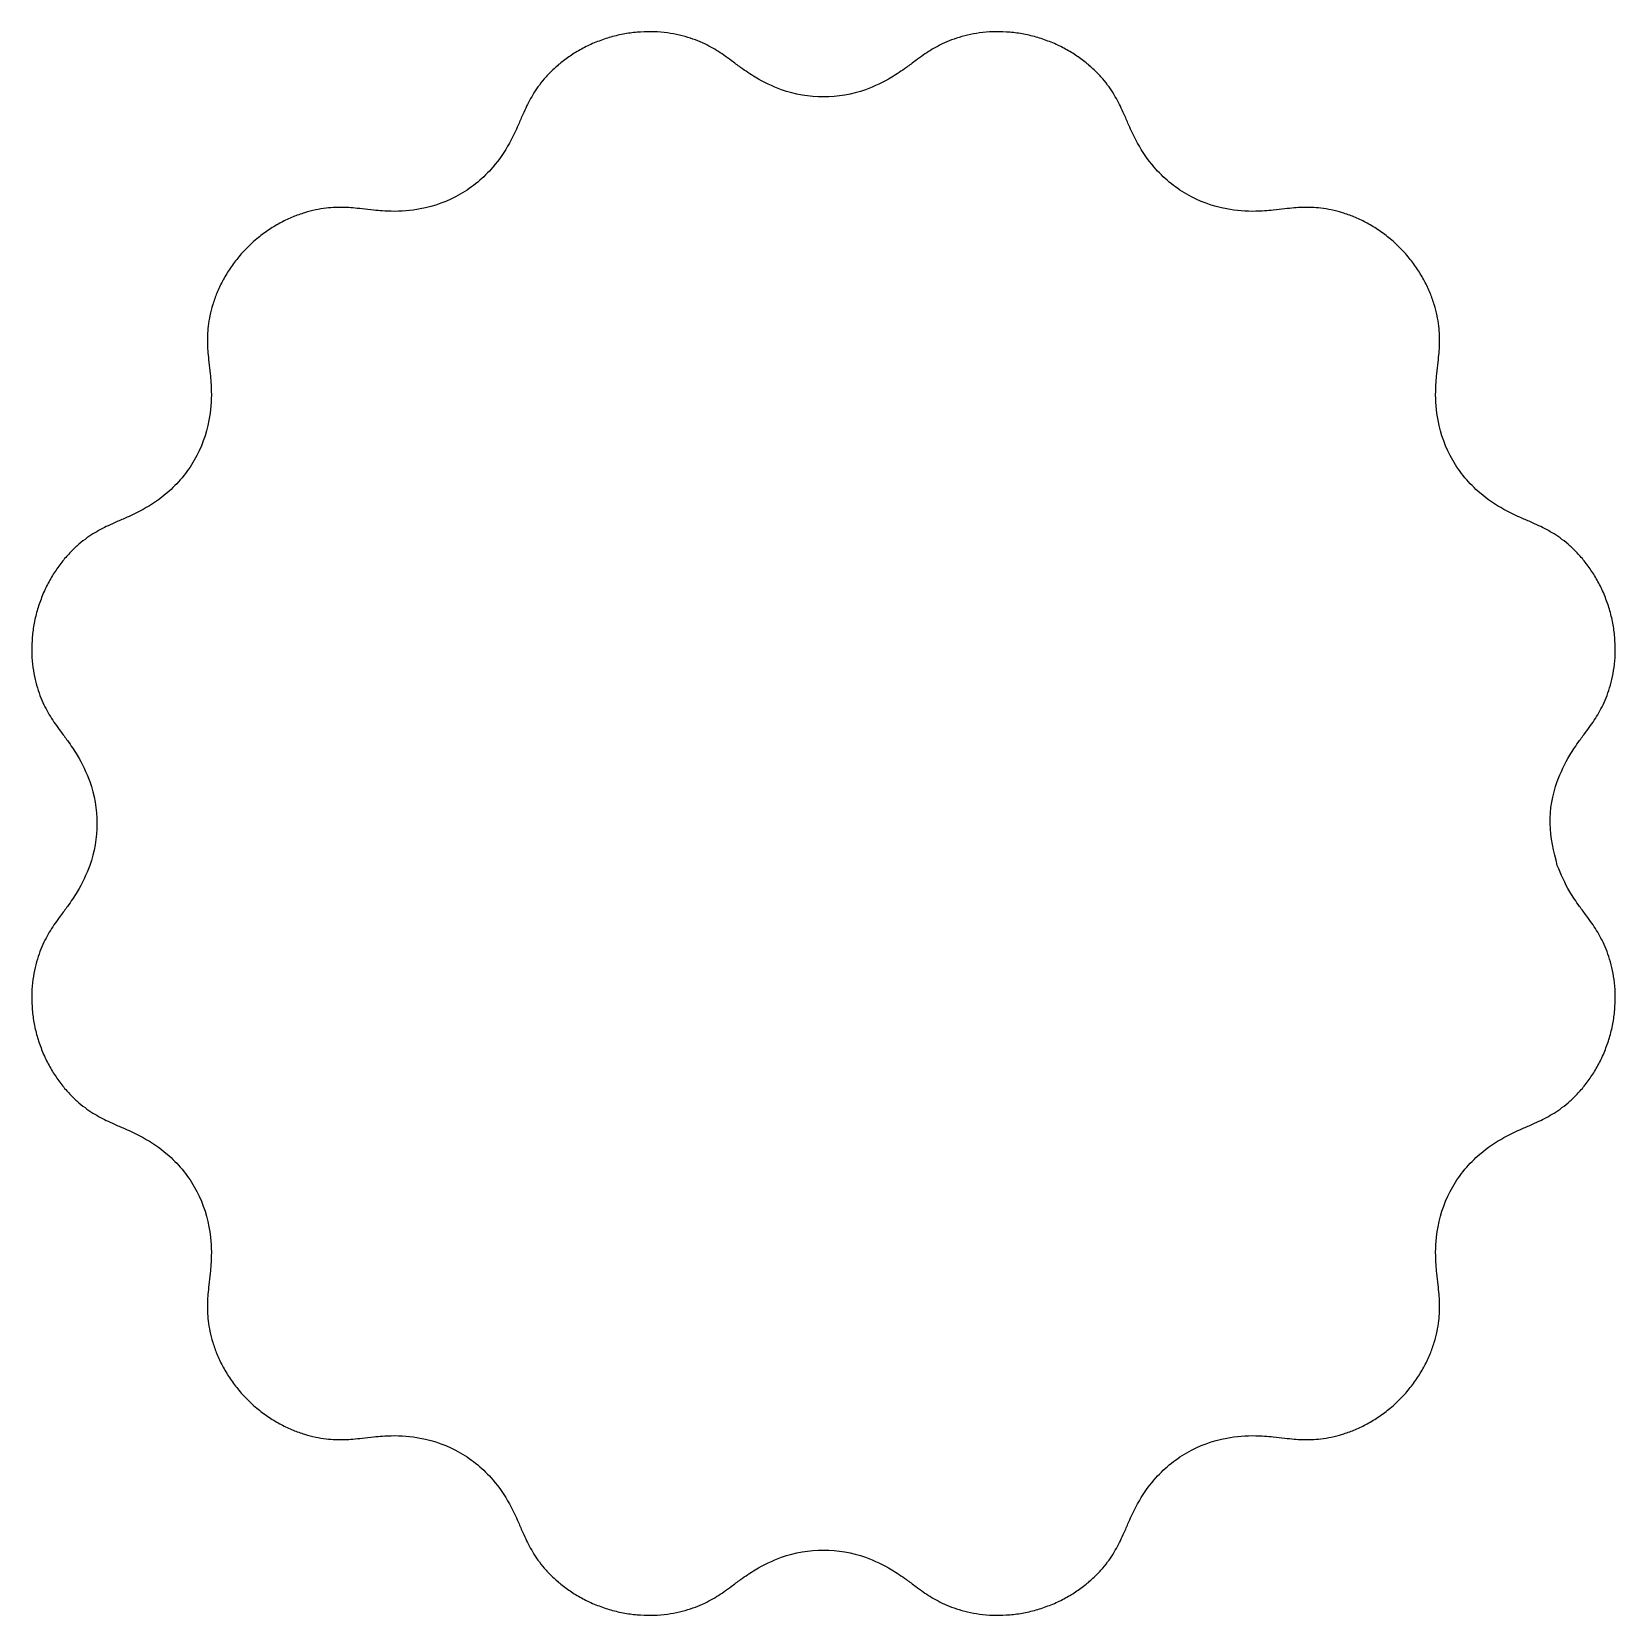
# Model space of a CAD drawing. Header units: millimetres. Extents: x -36 to 36, y -36 to 36.
import ezdxf

# ---------------------------------------------------------------- set-up
doc = ezdxf.new("R2010")
doc.units = ezdxf.units.MM

msp = doc.modelspace()

# ---------------------------------------------------------------- linework, layer by layer
msp.add_spline([(33.327839, -1.905544), (33.894851, -3.09882), (34.338728, -3.763959), (34.653272, -4.190131), (34.898122, -4.529076), (35.112112, -4.854007), (35.311557, -5.202666), (35.498444, -5.595002), (35.666713, -6.040255), (35.806386, -6.540112), (35.906337, -7.090431), (35.956218, -7.682487), (35.947823, -8.304075), (35.876011, -8.94062), (35.739256, -9.576305), (35.539847, -10.195201), (35.283765, -10.782371), (34.980241, -11.32488), (34.641015, -11.812675), (34.279296, -12.23929), (33.908407, -12.602342), (33.540055, -12.903808), (33.182039, -13.150138), (32.834985, -13.352363), (32.487198, -13.526767), (32.10568, -13.697876), (31.62019, -13.90968), (30.903212, -14.263768), (29.815527, -15.01367), (28.578838, -16.5), (27.909983, -18.314169), (27.804392, -19.631082), (27.856231, -20.429048), (27.915549, -20.955396), (27.958122, -21.371356), (27.980978, -21.759749), (27.979373, -22.161419), (27.945053, -22.594636), (27.868152, -23.064371), (27.739184, -23.567096), (27.550584, -24.093662), (27.297755, -24.631338), (26.97969, -25.165451), (26.599227, -25.68081), (26.162951, -26.162951), (25.68081, -26.599227), (25.165451, -26.97969), (24.631338, -27.297755), (24.093662, -27.550584), (23.567096, -27.739184), (23.064371, -27.868152), (22.594636, -27.945053), (22.161419, -27.979373), (21.759749, -27.980978), (21.371356, -27.958122), (20.955396, -27.915549), (20.429048, -27.856231), (19.631082, -27.804392), (18.314169, -27.909983), (16.5, -28.578838), (15.01367, -29.815527), (14.263768, -30.903212), (13.90968, -31.62019), (13.697876, -32.10568), (13.526767, -32.487198), (13.352363, -32.834985), (13.150138, -33.182039), (12.903808, -33.540055), (12.602342, -33.908407), (12.23929, -34.279296), (11.812675, -34.641015), (11.32488, -34.980241), (10.782371, -35.283765), (10.195201, -35.539847), (9.576305, -35.739256), (8.94062, -35.876011), (8.304075, -35.947823), (7.682487, -35.956218), (7.090431, -35.906337), (6.540112, -35.806386), (6.040255, -35.666713), (5.595002, -35.498444), (5.202666, -35.311557), (4.854007, -35.112112), (4.529076, -34.898122), (4.190131, -34.653272), (3.763959, -34.338728), (3.09882, -33.894851), (1.905544, -33.327839), (0, -33), (-1.905544, -33.327839), (-3.09882, -33.894851), (-3.763959, -34.338728), (-4.190131, -34.653272), (-4.529076, -34.898122), (-4.854007, -35.112112), (-5.202666, -35.311557), (-5.595002, -35.498444), (-6.040255, -35.666713), (-6.540112, -35.806386), (-7.090431, -35.906337), (-7.682487, -35.956218), (-8.304075, -35.947823), (-8.94062, -35.876011), (-9.576305, -35.739256), (-10.195201, -35.539847), (-10.782371, -35.283765), (-11.32488, -34.980241), (-11.812675, -34.641015), (-12.23929, -34.279296), (-12.602342, -33.908407), (-12.903808, -33.540055), (-13.150138, -33.182039), (-13.352363, -32.834985), (-13.526767, -32.487198), (-13.697876, -32.10568), (-13.90968, -31.62019), (-14.263768, -30.903212), (-15.01367, -29.815527), (-16.5, -28.578838), (-18.314169, -27.909983), (-19.631082, -27.804392), (-20.429048, -27.856231), (-20.955396, -27.915549), (-21.371356, -27.958122), (-21.759749, -27.980978), (-22.161419, -27.979373), (-22.594636, -27.945053), (-23.064371, -27.868152), (-23.567096, -27.739184), (-24.093662, -27.550584), (-24.631338, -27.297755), (-25.165451, -26.97969), (-25.68081, -26.599227), (-26.162951, -26.162951), (-26.599227, -25.68081), (-26.97969, -25.165451), (-27.297755, -24.631338), (-27.550584, -24.093662), (-27.739184, -23.567096), (-27.868152, -23.064371), (-27.945053, -22.594636), (-27.979373, -22.161419), (-27.980978, -21.759749), (-27.958122, -21.371356), (-27.915549, -20.955396), (-27.856231, -20.429048), (-27.804392, -19.631082), (-27.909983, -18.314169), (-28.578838, -16.5), (-29.815527, -15.01367), (-30.903212, -14.263768), (-31.62019, -13.90968), (-32.10568, -13.697876), (-32.487198, -13.526767), (-32.834985, -13.352363), (-33.182039, -13.150138), (-33.540055, -12.903808), (-33.908407, -12.602342), (-34.279296, -12.23929), (-34.641015, -11.812675), (-34.980241, -11.32488), (-35.283765, -10.782371), (-35.539847, -10.195201), (-35.739256, -9.576305), (-35.876011, -8.94062), (-35.947823, -8.304075), (-35.956218, -7.682487), (-35.906337, -7.090431), (-35.806386, -6.540112), (-35.666713, -6.040255), (-35.498444, -5.595002), (-35.311557, -5.202666), (-35.112112, -4.854007), (-34.898122, -4.529076), (-34.653272, -4.190131), (-34.338728, -3.763959), (-33.894851, -3.09882), (-33.327839, -1.905544), (-33, 0), (-33.327839, 1.905544), (-33.894851, 3.09882), (-34.338728, 3.763959), (-34.653272, 4.190131), (-34.898122, 4.529076), (-35.112112, 4.854007), (-35.311557, 5.202666), (-35.498444, 5.595002), (-35.666713, 6.040255), (-35.806386, 6.540112), (-35.906337, 7.090431), (-35.956218, 7.682487), (-35.947823, 8.304075), (-35.876011, 8.94062), (-35.739256, 9.576305), (-35.539847, 10.195201), (-35.283765, 10.782371), (-34.980241, 11.32488), (-34.641015, 11.812675), (-34.279296, 12.23929), (-33.908407, 12.602342), (-33.540055, 12.903808), (-33.182039, 13.150138), (-32.834985, 13.352363), (-32.487198, 13.526767), (-32.10568, 13.697876), (-31.62019, 13.90968), (-30.903212, 14.263768), (-29.815527, 15.01367), (-28.578838, 16.5), (-27.909983, 18.314169), (-27.804392, 19.631082), (-27.856231, 20.429048), (-27.915549, 20.955396), (-27.958122, 21.371356), (-27.980978, 21.759749), (-27.979373, 22.161419), (-27.945053, 22.594636), (-27.868152, 23.064371), (-27.739184, 23.567096), (-27.550584, 24.093662), (-27.297755, 24.631338), (-26.97969, 25.165451), (-26.599227, 25.68081), (-26.162951, 26.162951), (-25.68081, 26.599227), (-25.165451, 26.97969), (-24.631338, 27.297755), (-24.093662, 27.550584), (-23.567096, 27.739184), (-23.064371, 27.868152), (-22.594636, 27.945053), (-22.161419, 27.979373), (-21.759749, 27.980978), (-21.371356, 27.958122), (-20.955396, 27.915549), (-20.429048, 27.856231), (-19.631082, 27.804392), (-18.314169, 27.909983), (-16.5, 28.578838), (-15.01367, 29.815527), (-14.263768, 30.903212), (-13.90968, 31.62019), (-13.697876, 32.10568), (-13.526767, 32.487198), (-13.352363, 32.834985), (-13.150138, 33.182039), (-12.903808, 33.540055), (-12.602342, 33.908407), (-12.23929, 34.279296), (-11.812675, 34.641015), (-11.32488, 34.980241), (-10.782371, 35.283765), (-10.195201, 35.539847), (-9.576305, 35.739256), (-8.94062, 35.876011), (-8.304075, 35.947823), (-7.682487, 35.956218), (-7.090431, 35.906337), (-6.540112, 35.806386), (-6.040255, 35.666713), (-5.595002, 35.498444), (-5.202666, 35.311557), (-4.854007, 35.112112), (-4.529076, 34.898122), (-4.190131, 34.653272), (-3.763959, 34.338728), (-3.09882, 33.894851), (-1.905544, 33.327839), (0, 33), (1.905544, 33.327839), (3.09882, 33.894851), (3.763959, 34.338728), (4.190131, 34.653272), (4.529076, 34.898122), (4.854007, 35.112112), (5.202666, 35.311557), (5.595002, 35.498444), (6.040255, 35.666713), (6.540112, 35.806386), (7.090431, 35.906337), (7.682487, 35.956218), (8.304075, 35.947823), (8.94062, 35.876011), (9.576305, 35.739256), (10.195201, 35.539847), (10.782371, 35.283765), (11.32488, 34.980241), (11.812675, 34.641015), (12.23929, 34.279296), (12.602342, 33.908407), (12.903808, 33.540055), (13.150138, 33.182039), (13.352363, 32.834985), (13.526767, 32.487198), (13.697876, 32.10568), (13.90968, 31.62019), (14.263768, 30.903212), (15.01367, 29.815527), (16.5, 28.578838), (18.314169, 27.909983), (19.631082, 27.804392), (20.429048, 27.856231), (20.955396, 27.915549), (21.371356, 27.958122), (21.759749, 27.980978), (22.161419, 27.979373), (22.594636, 27.945053), (23.064371, 27.868152), (23.567096, 27.739184), (24.093662, 27.550584), (24.631338, 27.297755), (25.165451, 26.97969), (25.68081, 26.599227), (26.162951, 26.162951), (26.599227, 25.68081), (26.97969, 25.165451), (27.297755, 24.631338), (27.550584, 24.093662), (27.739184, 23.567096), (27.868152, 23.064371), (27.945053, 22.594636), (27.979373, 22.161419), (27.980978, 21.759749), (27.958122, 21.371356), (27.915549, 20.955396), (27.856231, 20.429048), (27.804392, 19.631082), (27.909983, 18.314169), (28.578838, 16.5), (29.815527, 15.01367), (30.903212, 14.263768), (31.62019, 13.90968), (32.10568, 13.697876), (32.487198, 13.526767), (32.834985, 13.352363), (33.182039, 13.150138), (33.540055, 12.903808), (33.908407, 12.602342), (34.279296, 12.23929), (34.641015, 11.812675), (34.980241, 11.32488), (35.283765, 10.782371), (35.539847, 10.195201), (35.739256, 9.576305), (35.876011, 8.94062), (35.947823, 8.304075), (35.956218, 7.682487), (35.906337, 7.090431), (35.806386, 6.540112), (35.666713, 6.040255), (35.498444, 5.595002), (35.311557, 5.202666), (35.112112, 4.854007), (34.898122, 4.529076), (34.653272, 4.190131), (34.338728, 3.763959), (33.894851, 3.09882), (33.327839, 1.905544), (33, 0), (33.327839, -1.905544)], degree=3)

doc.saveas('drawing.dxf')
